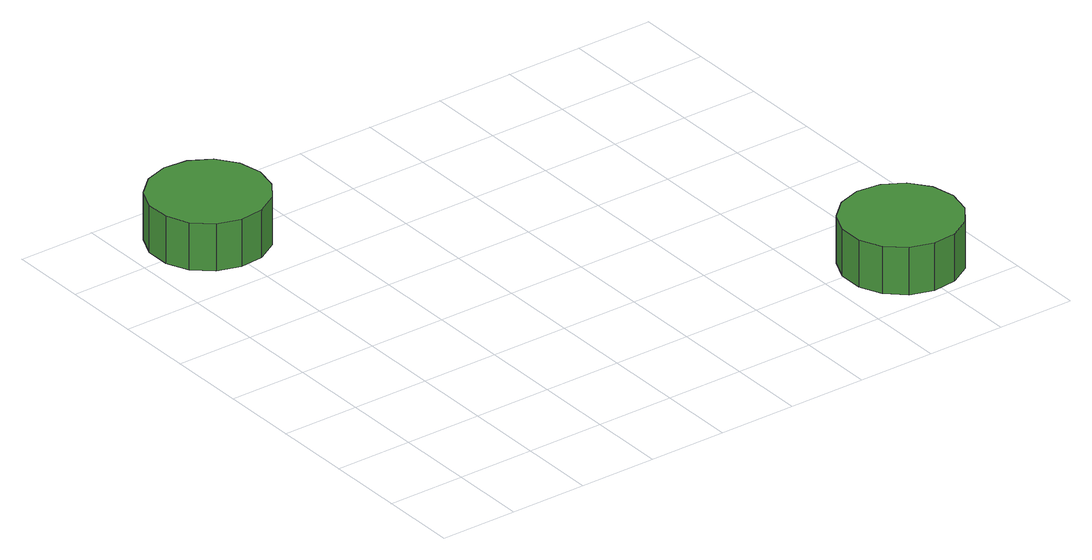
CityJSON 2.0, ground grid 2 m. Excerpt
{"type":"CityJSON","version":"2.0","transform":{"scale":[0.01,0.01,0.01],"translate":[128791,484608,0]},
"CityObjects":{
"tree1":{"type":"SolitaryVegetationObject","attributes":{"function":"something"},"geometry":[{"type":"MultiSurface","lod":"1","boundaries":[[[0,1,2,3,4,5,6,7,8,9,10,11,12,13,14]],[[15,16,17,18,19,20,21,22,23,24,25,26,27,28,29]],[[0,29,28,1]],[[1,28,27,2]],[[2,27,26,3]],[[3,26,25,4]],[[4,25,24,5]],[[5,24,23,6]],[[6,23,22,7]],[[7,22,21,8]],[[8,21,20,9]],[[9,20,19,10]],[[10,19,18,11]],[[11,18,17,12]],[[12,17,16,13]],[[13,16,15,14]],[[14,15,29,0]]]}]},
"tree2":{"type":"SolitaryVegetationObject","attributes":{"function":"something"},"geometry":[{"type":"MultiSurface","lod":"1","boundaries":[[[30,31,32,33,34,35,36,37,38,39,40,41,42,43,44]],[[45,46,47,48,49,50,51,52,53,54,55,56,57,58,59]],[[30,59,58,31]],[[31,58,57,32]],[[32,57,56,33]],[[33,56,55,34]],[[34,55,54,35]],[[35,54,53,36]],[[36,53,52,37]],[[37,52,51,38]],[[38,51,50,39]],[[39,50,49,40]],[[40,49,48,41]],[[41,48,47,42]],[[42,47,46,43]],[[43,46,45,44]],[[44,45,59,30]]]}]}
},
"vertices":[
[347,1218,191],[334,1278,191],[298,1329,191],[244,1360,191],[182,1366,191],[123,1347,191],[77,1305,191],[52,1249,191],[52,1187,191],[77,1130,191],[123,1089,191],[182,1070,191],[244,1076,191],[298,1107,191],[334,1157,191],[334,1157,66],[298,1107,66],[244,1076,66],[182,1070,66],[123,1089,66],[77,1130,66],[52,1187,66],[52,1249,66],[77,1305,66],[123,1347,66],[182,1366,66],[244,1360,66],[298,1329,66],[334,1278,66],[347,1218,66],
[1541,166,197],[1528,226,197],[1491,276,197],[1438,307,197],[1376,314,197],[1317,295,197],[1271,253,197],[1246,197,197],[1246,135,197],[1271,78,197],[1317,36,197],[1376,17,197],[1438,24,197],[1491,55,197],[1528,105,197],[1528,105,72],[1491,55,72],[1438,24,72],[1376,17,72],[1317,36,72],[1271,78,72],[1246,135,72],[1246,197,72],[1271,253,72],[1317,295,72],[1376,314,72],[1438,307,72],[1491,276,72],[1528,226,72],[1541,166,72]
]}
